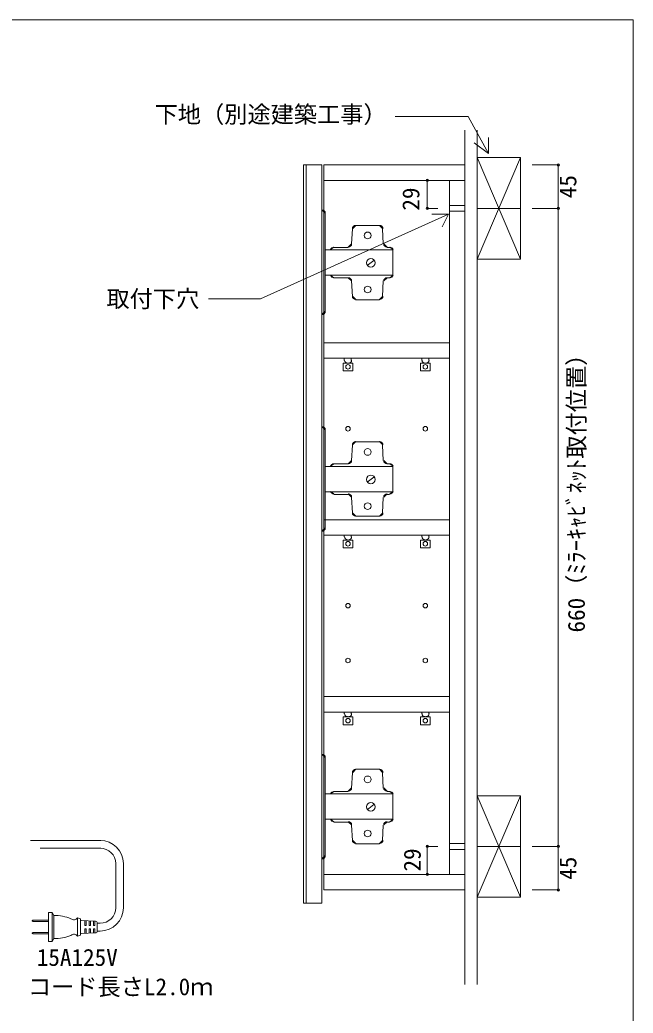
# Model space of a CAD drawing. Units: millimetres, scale not verified. Extents: x -1249 to 1249, y -827 to 827.
# Drawn here: x 614 to 1249, y -201 to 827 of the extents above; entities that cross this region are included whole.
import ezdxf
from ezdxf.enums import TextEntityAlignment as Align

# ---------------------------------------------------------------- set-up
doc = ezdxf.new("R2010")
doc.units = ezdxf.units.MM
doc.header["$LTSCALE"] = 6
doc.header["$PDMODE"] = 32
doc.header["$PDSIZE"] = 2.4
doc.layers.add('0-0_0', color=7, linetype='Continuous', lineweight=15)
doc.styles.add('ＭＳ ゴシック', font='')
doc.styles.get('ＭＳ ゴシック').set_extended_font_data('MS Gothic')

msp = doc.modelspace()

# ---------------------------------------------------------------- linework, layer by layer
at = {"layer": '0-0_0'}
for p, q in [((1074.891, -171.957), (1074.891, 712.276)), ((1087.391, -171.957), (1087.391, 712.276)), ((1087.391, 683.934), (1132.391, 578.934)), ((1087.391, 578.934), (1132.391, 683.934)), ((1171.437, 676.434), (1144.342, 676.434)), ((1171.437, 676.434), (1171.437, 631.434)), ((1035.959, 660.421), (1035.959, 631.434)), ((1035.959, 660.421), (1046.872, 660.421)), ((930.411, 626.393), (926.954, 629.851)), ((1035.959, 631.434), (1046.872, 631.434)), ((1074.891, 634.434), (1058.878, 634.434)), ((1074.891, 628.434), (1058.878, 628.434)), ((1087.391, 631.434), (1132.391, 631.434)), ((1171.437, 631.434), (1144.342, 631.434)), ((1171.437, 631.434), (1144.342, 631.434)), ((1171.437, 631.434), (1171.437, -28.991)), ((961.891, 613.838), (958.434, 610.381)), ((990.096, 610.381), (986.638, 613.838)), ((939.327, 591.274), (935.98, 588.681)), ((954.248, 591.274), (957.702, 594.574)), ((990.827, 594.574), (994.281, 591.274)), ((1000.54, 588.681), (997.192, 591.274)), ((935.98, 562.205), (939.327, 559.612)), ((957.702, 556.312), (954.248, 559.612)), ((994.281, 559.612), (990.827, 556.312)), ((997.192, 559.612), (1000.54, 562.205)), ((958.434, 540.506), (961.891, 537.049)), ((986.638, 537.049), (990.096, 540.506)), ((926.954, 521.4), (930.411, 524.857)), ((953.339, 471.177), (954.43, 471.177)), ((1033.403, 471.177), (1034.495, 471.177)), ((930.411, 402.212), (926.954, 405.67)), ((961.891, 390.021), (958.434, 386.563)), ((990.096, 386.563), (986.638, 390.021)), ((954.248, 367.093), (957.702, 370.393)), ((990.827, 370.393), (994.281, 367.093)), ((939.327, 367.093), (935.98, 364.5)), ((1000.54, 364.5), (997.192, 367.093)), ((935.98, 338.388), (939.327, 335.795)), ((957.702, 332.495), (954.248, 335.795)), ((994.281, 335.795), (990.827, 332.495)), ((997.192, 335.795), (1000.54, 338.388)), ((958.434, 316.325), (961.891, 312.867)), ((986.638, 312.867), (990.096, 316.325)), ((926.954, 297.218), (930.411, 300.676)), ((953.339, 288.12), (954.43, 288.12)), ((1033.403, 288.12), (1034.495, 288.12)), ((928.955, 242.993), (928.955, 255.002)), ((1058.878, 242.993), (1058.878, 255.002)), ((953.339, 105.063), (954.43, 105.063)), ((1033.403, 105.063), (1034.495, 105.063)), ((930.411, 63.029), (926.954, 66.486)), ((961.891, 50.837), (958.434, 47.38)), ((990.096, 47.38), (986.638, 50.837)), ((954.248, 28.274), (957.702, 31.574)), ((990.827, 31.574), (994.281, 28.274)), ((939.327, 27.91), (935.98, 25.317)), ((1000.54, 25.317), (997.192, 27.91)), ((1087.391, 23.509), (1132.391, -81.491)), ((1087.391, -81.491), (1132.391, 23.509)), ((935.98, -0.795), (939.327, -3.388)), ((957.702, -6.688), (954.248, -3.388)), ((994.281, -3.388), (990.827, -6.688)), ((997.192, -3.388), (1000.54, -0.795)), ((625.618, -22.767), (698.357, -22.767)), ((635.618, -30.767), (698.357, -30.767)), ((958.434, -22.495), (961.891, -25.952)), ((986.638, -25.952), (990.096, -22.495)), ((1035.959, -57.978), (1035.959, -28.991)), ((1035.959, -28.991), (1046.872, -28.991)), ((1074.891, -25.991), (1058.878, -25.991)), ((1087.391, -28.991), (1132.391, -28.991)), ((1171.437, -28.991), (1144.342, -28.991)), ((1171.437, -28.991), (1144.342, -28.991)), ((1171.437, -73.991), (1171.437, -28.991)), ((926.954, -41.965), (930.411, -38.507)), ((1074.891, -31.991), (1058.878, -31.991)), ((713.601, -46.767), (713.601, -92.488)), ((721.601, -46.767), (721.601, -92.488)), ((1035.959, -57.978), (1046.872, -57.978)), ((1087.391, -81.491), (1132.391, -81.491)), ((1171.437, -73.991), (1144.342, -73.991)), ((648.057, -97.404), (649.573, -100.404)), ((649.573, -100.404), (649.573, -112.404)), ((627.894, -105.319), (627.894, -106.789)), ((649.573, -112.404), (649.573, -124.404)), ((692.643, -106.321), (678.038, -105.696)), ((697.601, -108.488), (694.558, -108.488)), ((627.894, -119.489), (627.894, -118.019)), ((678.038, -119.112), (692.643, -118.486)), ((697.601, -116.488), (694.558, -116.488)), ((648.057, -127.404), (649.573, -124.404))]:
    msp.add_line(p, q, dxfattribs=at)
at = {"layer": '0-0_0', "lineweight": 18}
msp.add_lwpolyline([(-1249.379, -826.86), (1248.863, -826.86), (1248.863, 826.506), (-1249.379, 826.506)], close=True, dxfattribs=at)
at = {"layer": '0-0_0'}
for points in [[(1099.37, 688.238), (1078.193, 726.623), (1002.692, 726.623)], [(1099.37, 704.609), (1099.37, 688.238), (1084.309, 699.37)], [(926.812, 521.036), (926.812, 629.487), (926.812, 521.036)], [(1057.953, 625.515), (863.482, 537.814), (809.477, 537.814)], [(930.411, 626.211), (930.411, 524.675), (930.411, 626.211)], [(1051.405, 612.419), (1057.953, 625.515), (1040.491, 625.515)], [(958.434, 610.199), (957.706, 594.55), (958.434, 610.199)], [(986.456, 613.838), (961.709, 613.838), (986.456, 613.838)], [(990.46, 594.55), (989.732, 610.199), (990.46, 594.55)], [(954.066, 590.91), (939.145, 590.91), (954.066, 590.91)], [(997.01, 590.91), (994.099, 590.91), (997.01, 590.91)], [(973.719, 572.35), (980.633, 577.445), (973.719, 572.35)], [(954.066, 559.612), (939.145, 559.612), (954.066, 559.612)], [(958.434, 540.324), (957.706, 556.337), (958.434, 540.324)], [(990.46, 556.337), (989.732, 540.324), (990.46, 556.337)], [(997.01, 559.612), (994.099, 559.612), (997.01, 559.612)], [(986.456, 536.685), (961.709, 536.685), (986.456, 536.685)], [(957.342, 474.089), (957.342, 476.272), (950.063, 476.272), (950.063, 474.089)], [(1037.407, 474.089), (1037.407, 476.272), (1030.128, 476.272), (1030.128, 474.089)], [(926.812, 296.854), (926.812, 405.306), (926.812, 296.854)], [(930.411, 402.03), (930.411, 300.494), (930.411, 402.03)], [(958.434, 386.381), (957.706, 370.368), (958.434, 386.381)], [(986.456, 389.657), (961.709, 389.657), (986.456, 389.657)], [(990.46, 370.368), (989.732, 386.381), (990.46, 370.368)], [(954.066, 367.093), (939.145, 367.093), (954.066, 367.093)], [(997.01, 367.093), (994.099, 367.093), (997.01, 367.093)], [(973.719, 348.169), (980.633, 353.264), (973.719, 348.169)], [(954.066, 335.431), (939.145, 335.431), (954.066, 335.431)], [(958.434, 316.143), (957.706, 332.156), (958.434, 316.143)], [(990.46, 332.156), (989.732, 316.143), (990.46, 332.156)], [(997.01, 335.431), (994.099, 335.431), (997.01, 335.431)], [(986.456, 312.867), (961.709, 312.867), (986.456, 312.867)], [(957.342, 291.395), (957.342, 293.215), (950.063, 293.215), (950.063, 291.395)], [(1037.407, 291.395), (1037.407, 293.215), (1030.128, 293.215), (1030.128, 291.395)], [(957.342, 108.338), (957.342, 110.158), (950.063, 110.158), (950.063, 108.338)], [(1037.407, 108.338), (1037.407, 110.158), (1030.128, 110.158), (1030.128, 108.338)], [(926.812, -41.965), (926.812, 66.486), (926.812, -41.965)], [(930.411, 62.847), (930.411, -38.689), (930.411, 62.847)], [(958.434, 47.198), (957.706, 31.185), (958.434, 47.198)], [(986.456, 50.837), (961.709, 50.837), (986.456, 50.837)], [(990.46, 31.185), (989.732, 47.198), (990.46, 31.185)], [(954.066, 27.91), (939.145, 27.91), (954.066, 27.91)], [(997.01, 27.91), (994.099, 27.91), (997.01, 27.91)], [(1132.391, -81.491), (1132.391, 23.509), (1087.391, 23.509), (1087.391, -81.491)], [(973.719, 8.985), (980.633, 14.444), (973.719, 8.985)], [(954.066, -3.752), (939.145, -3.752), (954.066, -3.752)], [(958.434, -22.676), (957.706, -7.027), (958.434, -22.676)], [(990.46, -7.027), (989.732, -22.676), (990.46, -7.027)], [(997.01, -3.752), (994.099, -3.752), (997.01, -3.752)], [(986.456, -26.316), (961.709, -26.316), (986.456, -26.316)], [(644.057, -105.319), (627.894, -105.319), (627.056, -105.804), (627.056, -106.304), (627.894, -106.789), (644.057, -106.789)], [(674.057, -121.954), (677.057, -120.954), (677.057, -112.404), (677.057, -103.854), (674.057, -102.854)], [(674.057, -102.854), (674.057, -112.404), (674.057, -121.954)], [(683.058, -105.911), (683.058, -110.654), (681.558, -110.654), (681.558, -105.846)], [(687.558, -106.104), (687.558, -110.654), (686.058, -110.654), (686.058, -106.039)], [(692.058, -106.297), (692.058, -110.654), (690.558, -110.654), (690.558, -106.232)], [(694.558, -116.488), (694.558, -112.404), (694.558, -108.32)], [(644.057, -119.489), (627.894, -119.489), (627.056, -119.004), (627.056, -118.504), (627.894, -118.019), (644.057, -118.019)], [(683.058, -118.897), (683.058, -114.154), (681.558, -114.154), (681.558, -118.961)], [(687.558, -118.704), (687.558, -114.154), (686.058, -114.154), (686.058, -118.769)], [(692.058, -118.511), (692.058, -114.154), (690.558, -114.154), (690.558, -118.575)]]:
    msp.add_lwpolyline(points, dxfattribs=at)
for points in [[(1087.391, 578.934), (1132.391, 578.934), (1132.391, 683.934), (1087.391, 683.934)], [(910.799, 676.434), (910.799, -87.82), (907.887, -87.82), (907.887, 676.434), (926.812, 676.434), (926.812, -87.82), (910.799, -87.82)], [(1074.891, 660.421), (1074.891, 676.434), (928.955, 676.434), (928.955, 660.421)], [(1074.891, -73.991), (1074.891, 676.434), (928.955, 676.434), (928.955, -73.991)], [(1074.891, 660.421), (1058.878, 660.421), (1058.878, -57.978), (1074.891, -57.978)], [(930.411, 588.363), (1000.286, 588.363), (1000.286, 562.16), (930.411, 562.16), (1000.286, 562.16), (1000.286, 588.363)], [(1058.878, 476.272), (1058.878, 492.285), (928.955, 492.285), (928.955, 476.272)], [(958.798, 471.177), (958.798, 463.171), (948.971, 463.171), (948.971, 471.177)], [(1038.862, 471.177), (1038.862, 463.171), (1029.036, 463.171), (1029.036, 471.177)], [(930.411, 364.182), (1000.286, 364.182), (1000.286, 337.979), (930.411, 337.979), (1000.286, 337.979), (1000.286, 364.182)], [(1058.878, 293.215), (1058.878, 309.228), (928.955, 309.228), (928.955, 293.215)], [(958.798, 288.12), (958.798, 280.114), (948.971, 280.114), (948.971, 288.12)], [(1038.862, 288.12), (1038.862, 280.114), (1029.036, 280.114), (1029.036, 288.12)], [(1058.878, 110.158), (1058.878, 126.171), (928.955, 126.171), (928.955, 110.158)], [(958.798, 105.063), (958.798, 97.057), (948.971, 97.057), (948.971, 105.063)], [(1038.862, 105.063), (1038.862, 97.057), (1029.036, 97.057), (1029.036, 105.063)], [(930.411, 25.362), (1000.286, 25.362), (1000.286, -0.841), (930.411, -0.841), (1000.286, -0.841), (1000.286, 25.362)], [(1074.891, -73.991), (1074.891, -57.978), (928.955, -57.978), (928.955, -73.991)], [(644.057, -112.404), (644.057, -127.404), (648.057, -127.404), (648.057, -112.404), (648.057, -97.404), (644.057, -97.404)]]:
    msp.add_lwpolyline(points, close=True, dxfattribs=at)
for centre, radius in [((974.265, 603.466), 3.457), ((974.265, 603.466), 3.457), ((977.54, 575.079), 4.549), ((977.54, 575.079), 4.549), ((974.265, 547.421), 3.457), ((974.265, 547.421), 3.457), ((953.885, 467.356), 2.365), ((953.885, 467.356), 2.365), ((1033.949, 467.356), 2.365), ((1033.949, 467.356), 2.365), ((953.885, 403.304), 2.365), ((1033.949, 403.304), 2.365), ((974.265, 379.285), 3.457), ((974.265, 379.285), 3.457), ((977.54, 350.898), 4.549), ((977.54, 350.898), 4.549), ((974.265, 323.239), 3.457), ((974.265, 323.239), 3.457), ((953.885, 284.299), 2.365), ((953.885, 284.299), 2.365), ((1033.949, 284.299), 2.365), ((1033.949, 284.299), 2.365), ((953.885, 220.247), 2.365), ((1033.949, 220.247), 2.365), ((953.885, 163.474), 2.365), ((1033.949, 163.474), 2.365), ((953.885, 101.242), 2.365), ((953.885, 101.242), 2.365), ((1033.949, 101.242), 2.365), ((1033.949, 101.242), 2.365), ((974.265, 40.465), 3.457), ((974.265, 40.465), 3.457), ((977.54, 12.079), 4.549), ((977.54, 12.079), 4.549), ((974.265, -15.58), 3.457), ((974.265, -15.58), 3.457)]:
    msp.add_circle(centre, radius, dxfattribs=at)
for centre, radius, start, end in [((926.954, 626.393), 3.457, 359.99996, 90.00004), ((961.891, 610.381), 3.457, 89.99996, 180.00004), ((986.638, 610.381), 3.457, 359.99996, 90.00004), ((939.327, 587.817), 3.457, 90, 165.52001), ((954.248, 594.732), 3.457, 269.99997, 357.39629), ((994.281, 594.732), 3.457, 182.60371, 270.00003), ((997.192, 587.817), 3.457, 14.47999, 90), ((939.327, 563.07), 3.457, 194.47999, 270), ((954.248, 556.155), 3.457, 2.60371, 90.00003), ((994.281, 556.155), 3.457, 89.99997, 177.39629), ((997.192, 563.07), 3.457, 270, 345.52001), ((961.891, 540.506), 3.457, 179.99996, 270.00004), ((986.638, 540.506), 3.457, 269.99996, 0.00004), ((926.954, 524.857), 3.457, 269.99996, 0.00004), ((953.521, 474.271), 3.093, 180, 270), ((954.612, 474.271), 3.093, 270, 360), ((1033.585, 474.271), 3.093, 180, 270), ((1034.677, 474.271), 3.093, 270, 360), ((926.954, 402.212), 3.457, 359.99996, 90.00004), ((961.891, 386.563), 3.457, 89.99996, 180.00004), ((986.638, 386.563), 3.457, 359.99996, 90.00004), ((954.248, 370.55), 3.457, 269.99997, 357.39629), ((994.281, 370.55), 3.457, 182.60371, 270.00003), ((939.327, 363.636), 3.457, 90, 165.52001), ((997.192, 363.636), 3.457, 14.47999, 90), ((939.327, 339.252), 3.457, 194.47999, 270), ((954.248, 332.338), 3.457, 2.60371, 90.00003), ((994.281, 332.338), 3.457, 89.99997, 177.39629), ((997.192, 339.252), 3.457, 270, 345.52001), ((961.891, 316.325), 3.457, 179.99996, 270.00004), ((986.638, 316.325), 3.457, 269.99996, 0.00004), ((926.954, 300.676), 3.457, 269.99996, 0.00004), ((953.521, 291.577), 3.093, 180, 270), ((954.612, 291.577), 3.093, 270, 360), ((1033.585, 291.577), 3.093, 180, 270), ((1034.677, 291.577), 3.093, 270, 360), ((953.521, 108.52), 3.093, 180, 270), ((954.612, 108.52), 3.093, 270, 360), ((1033.585, 108.52), 3.093, 180, 270), ((1034.677, 108.52), 3.093, 270, 360), ((926.954, 63.029), 3.457, 359.99996, 90.00004), ((961.891, 47.38), 3.457, 89.99996, 180.00004), ((986.638, 47.38), 3.457, 359.99996, 90.00004), ((954.248, 31.731), 3.457, 269.99997, 357.39629), ((994.281, 31.731), 3.457, 182.60371, 270.00003), ((939.327, 24.453), 3.457, 90, 165.52001), ((997.192, 24.453), 3.457, 14.47999, 90), ((939.327, 0.069), 3.457, 194.47999, 270), ((954.248, -6.846), 3.457, 2.60371, 90.00003), ((994.281, -6.846), 3.457, 89.99997, 177.39629), ((997.192, 0.069), 3.457, 270, 345.52001), ((697.601, -46.767), 24, 0, 90), ((697.601, -46.767), 16, 0, 90), ((961.891, -22.495), 3.457, 179.99996, 270.00004), ((986.638, -22.495), 3.457, 269.99996, 0.00004), ((926.954, -38.507), 3.457, 269.99996, 0.00004), ((697.601, -92.488), 24, 270, 0), ((697.601, -92.488), 16, 270, 0), ((649.819, -147.779), 47.376, 68.23994, 90.29713), ((670.334, -100.531), 4.388, 227.73286, 328.04878), ((678.057, -104.696), 1, 179.43862, 268.87534), ((692.558, -108.32), 2, 0, 87.54598), ((649.819, -77.029), 47.376, 269.70287, 291.76006), ((670.334, -124.276), 4.388, 31.95122, 132.26714), ((678.057, -120.112), 1, 91.12466, 180.56138), ((692.558, -116.488), 2, 272.45402, 0)]:
    msp.add_arc(centre, radius, start, end, dxfattribs=at)
for p in [(1171.437, 676.434), (1035.959, 660.421), (1035.959, 631.434), (1171.437, 631.434), (1035.959, -28.991), (1171.437, -28.991), (1035.959, -57.978), (1171.437, -73.991)]:
    msp.add_point(p, dxfattribs=at)

# ---------------------------------------------------------------- texts
at = {"layer": '0-0_0', "style": 'ＭＳ ゴシック'}
for s, p in [('下地（別途建築工事）', (753.88, 714.616)), ('取付下穴', (704.036, 523.705)), ('15A125V', (631.958, -157.853)), ('コード長さL2.0ｍ', (622.792, -188.245))]:
    msp.add_text(s, height=17.6, dxfattribs=at).set_placement(p, align=Align.BOTTOM_LEFT)
for s, p in [('45', (1195.437, 641.934)), ('29', (1033.028, 629.066)), ('660（ﾐﾗｰｷｬﾋﾞﾈｯﾄ取付位置）', (1204.215, 192.442)), ('29', (1034.416, -54.887)), ('45', (1195.437, -63.491))]:
    msp.add_text(s, height=17.6, rotation=90, dxfattribs=at).set_placement(p, align=Align.BOTTOM_LEFT)

doc.saveas('drawing.dxf')
